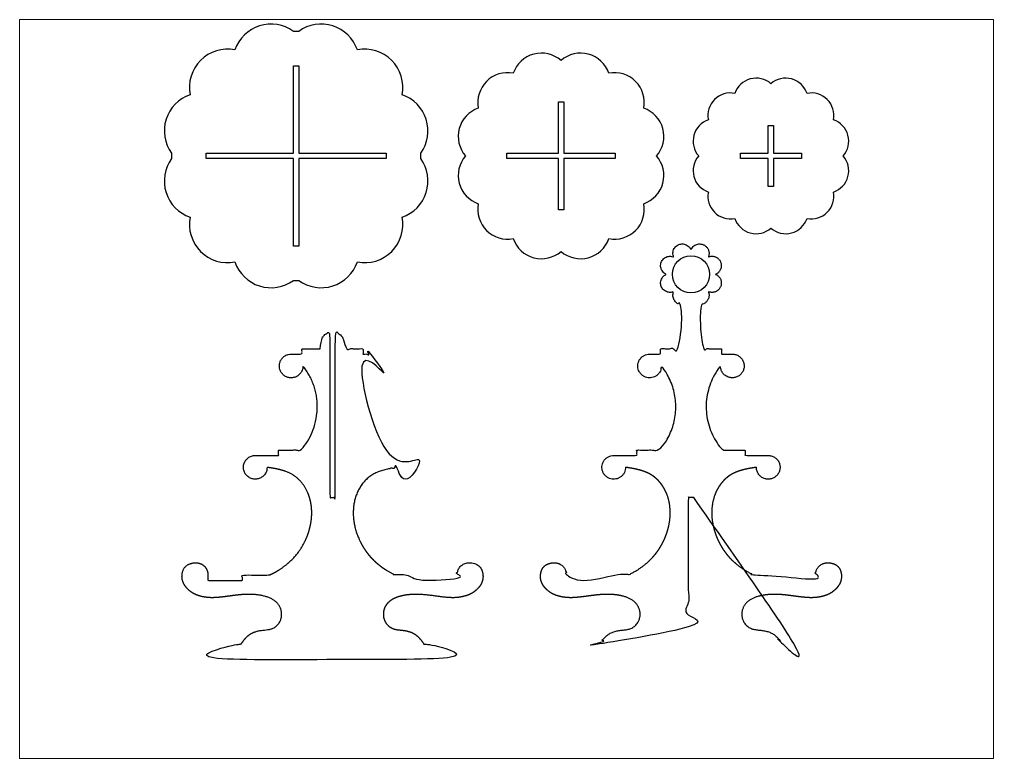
# Paper-space layout 'Layout2' of a CAD drawing. Header units: millimetres. Extents: x 26 to 231, y 20 to 176.
# The model-space entities are those that its viewports show. They can reach past a viewport. Long polylines and large blocks are cut down to what shows.
import ezdxf

# ---------------------------------------------------------------- set-up
doc = ezdxf.new("R2010")
doc.units = ezdxf.units.MM

msp = doc.modelspace()

# ---------------------------------------------------------------- linework, layer by layer
msp.add_line((542.81507645348, 527.7538998172427), (542.81507645348, 527.7538998172427))
for points in [[(272.4569100427683, 1111.141878494345, 0.5033209372606724), (207.4977182145418, 1131.732131894868), (201.4977182145416, 1131.732131894868, 0.5033289882744058), (136.5386011124723, 1111.141878494345, 0.5319479158898944), (86.7890472045659, 1061.392324586437, 0.5033209372535021), (66.19879380403847, 996.4331327582071), (66.19879380403823, 990.4331327582067, 0.5033289882743485), (86.78904720456318, 925.4740156561302, 0.5319479158897222), (136.5386011124741, 875.7244617482346, 0.5033209372536044), (201.497792940699, 855.1342083477035), (207.4977929406994, 855.1342083477035, 0.5033289882744268), (272.4569100427701, 875.7244617482291, 0.5319479158897222), (322.206463950671, 925.4740156561209, 0.5033209372535931), (342.7967173512026, 990.4332074843646), (342.7967173512028, 996.4332074843647, 0.5033289882745497), (322.2064639506738, 1061.392324586428, 0.5319479158898934)], [(498.5670917067038, 1099.449451085293, 0.531947915889848), (445.5589512238967, 1085.245962650643, 0.5319479158898929), (406.7542991757234, 1046.441310602472, 0.5319479158898002), (392.5508107410898, 993.4331701196654, 0.5319479158898958), (406.7542991757234, 940.4250296368477, 0.5319479158898931), (445.5589512238967, 901.6203775886795, 0.531947915889848), (498.5670917067038, 887.4168891540432, 0.531947915889958), (551.5752321895379, 901.6203775886795, 0.5319479158897221), (590.3798842376951, 940.4250296368502, 0.5319479158898001), (604.5833726723396, 993.4331701196708, 0.5319479158898001), (590.3798842376951, 1046.441310602483, 0.5319479158897221), (551.5752321895379, 1085.245962650648, 0.531947915889958)], [(731.553961611863, 1073.624972411444, 0.531947915889848), (691.4580604774276, 1062.881308082674, 0.5319479158898929), (662.1058236717649, 1033.529071277006, 0.5319479158898002), (651.3621593429978, 993.4331701425737, 0.5319479158898958), (662.1058236717649, 953.3372690081356, 0.5319479158898931), (691.4580604774276, 923.9850322024674, 0.531947915889848), (731.553961611863, 913.2413678737087, 0.531947915889958), (771.6498627463037, 923.9850322024674, 0.5319479158897221), (801.002099551972, 953.3372690081412, 0.5319479158898001), (811.745763880739, 993.4331701425792, 0.5319479158898001), (801.002099551961, 1033.529071277011, 0.5319479158897221), (771.6498627463037, 1062.881308082674, 0.531947915889958)]]:
    msp.add_lwpolyline(points, format="xyb", close=True)
at = {"linetype": 'Continuous'}
for points in [[(104.4977555776204, 996.4331701212859), (201.4977555776203, 996.4331701212859), (201.4977555776203, 1093.433170121286), (207.4977555776205, 1093.433170121286), (207.4977555776205, 996.4331701212859), (304.4977555776205, 996.4331701212859), (304.4977555776205, 990.4331701212861), (207.4977555776205, 990.4331701212861), (207.4977555776205, 893.4331701212856), (201.4977555776205, 893.4331701212856), (201.4977555776203, 990.4331701212861), (104.4977555776204, 990.4331701212861)], [(495.5670917067144, 933.4331701196679), (495.5670917067144, 990.4331701196681), (438.5670917067145, 990.4331701196681), (438.5670917067145, 996.4331701196681), (495.5670917067144, 996.4331701196681), (495.5670917067144, 1053.433170119668), (501.5670917067146, 1053.433170119668), (501.5670917067146, 996.4331701196681), (558.5670917067147, 996.4331701196681), (558.5670917067147, 990.4331701196681), (501.5670917067146, 990.4331701196681), (501.5670917067146, 933.4331701196679)], [(734.5539616118709, 1027.305488641363), (734.5539616118709, 996.433170142574), (765.4262801106598, 996.433170142574), (765.4262801106598, 990.4331701425743), (734.5539616118709, 990.4331701425743), (734.5539616118709, 959.5608516437852), (728.5539616118707, 959.5608516437852), (728.5539616118707, 990.4331701425743), (697.6816431130813, 990.4331701425743), (697.6816431130813, 996.433170142574), (728.5539616118707, 996.433170142574), (728.5539616118707, 1027.305488641363)]]:
    msp.add_lwpolyline(points, close=True, dxfattribs=at)
msp.add_circle((642.8150764534782, 862.0213017947776), 20.66437819697785)
for points, weights, knots in [([(645.81507645348, 614.2762526093823), (645.815076453475, 554.2762526093821), (645.81507645347, 494.2762526093821), (645.8150764534649, 434.2762526093822), (689.0236488118272, 434.2762526093823), (732.2322211701892, 434.2762526093823), (775.4407935285514, 434.2762526093823), (769.5117268226848, 446.3117895114679), (757.7673876551484, 452.7985820966121), (744.4228906700027, 451.4084811152957), (741.7108988559609, 455.2155670094145), (736.2869152278772, 462.8297387976521), (723.1444301988864, 467.3194327221551), (708.7807107747212, 467.0957851722042), (698.4999904222298, 477.6878389340628), (699.1766516416023, 493.0843924561965), (709.5844168488838, 502.5981260714623), (723.9656154843348, 506.3929008372012), (738.0007648588287, 507.0476753387127), (751.28473652455, 505.7113825922743), (764.5361735666472, 503.7709259616677), (778.4640767961203, 502.4631360115351), (792.1580240029136, 504.8377345090219), (803.2628654698051, 510.6630381369686), (811.9294916193242, 523.1455147716624), (806.8993810026981, 540.0706677805609), (787.2604349691715, 544.7226930229572), (781.0041059300523, 533.8005571520096), (781.1140386330841, 528.1852028847146), (781.1140386330841, 526.1852028847146), (781.1140386330841, 524.1852028847146), (781.1140386330841, 522.1852028847146), (765.3223509920731, 522.1852672639646), (757.9078019148868, 522.1852672639606), (742.81507645348, 522.1852672639606), (742.81507645348, 524.1852672639643), (742.81507645348, 526.1852672639649), (742.81507645348, 528.1852672639659), (732.81507645348, 528.1852672639598), (722.8150764534801, 528.1852672639598), (712.81507645348, 528.1852672639598), (701.2660283154141, 533.4622148046801), (673.7730844020186, 553.068379619466), (658.4467510246047, 604.8308970975584), (682.5662848312926, 642.4812539154844), (707.012411359909, 646.5052910464192), (715.4073072344207, 647.7537559192434), (715.4073072344149, 640.0457418095933), (720.8576962808299, 634.5953527631787), (728.56571039048, 634.5953527631816), (736.2737245001304, 634.5953527631816), (741.7241135465448, 640.0457418095959), (741.7241135465501, 647.7537559192518), (741.7241135465501, 655.4617700288989), (736.2737245001357, 660.9121590753136), (728.5657133053578, 660.9121590753082), (719.9821676880649, 660.9121590753082), (711.3986220707719, 660.9121590753082), (702.81507645348, 660.9121590753109), (702.81507645348, 662.9121590753109), (702.81507645348, 664.9121590753109), (702.81507645348, 666.9121590753109), (694.4817431201466, 666.9121590753109), (686.1484097868133, 666.9121590753109), (677.81507645348, 666.9121590753109), (653.4218968089589, 694.5778782690021), (652.5190486073044, 731.4506879910567), (675.528991796193, 760.2770950879902), (675.5289917961935, 752.5690809783432), (680.9793808426077, 747.1186919319258), (688.6873949522524, 747.1186919319339), (696.3954090618971, 747.1186919319339), (701.8457981083116, 752.5690809783484), (701.8457981083279, 760.2770950879902), (701.8457981083332, 767.9851091976402), (696.3954090619133, 773.4354982440549), (688.687394952263, 773.4354982440549), (684.6873949522617, 773.4354982440549), (680.6873949522598, 773.4354982440549), (676.6873949522691, 773.4354982440577), (676.6873949522691, 775.4354982440577), (676.6873949522691, 777.4354982440577), (676.6873949522691, 779.4354982440577), (670.0207282856027, 779.4354982440577), (663.354061618936, 779.4354982440577), (656.6873949522694, 779.4354982440577), (653.183610339773, 795.550489713722), (652.2376897510902, 812.0148357656658), (653.8728133370153, 828.4250712160487), (657.1332493629046, 828.8736695200467), (659.8617210276464, 830.714084117895), (661.4989814271617, 833.5690905804886), (663.1362418266767, 836.4240970430824), (663.3467064572194, 839.708512996728), (662.0872369953939, 842.7491412528619), (665.6142871674708, 841.2881892364175), (669.3992782251333, 841.7864927625046), (672.4280248711226, 844.1105318037233), (675.456771517112, 846.4345708449414), (676.9177235335563, 849.961621017018), (676.419420007469, 853.746612074681), (675.9211164813819, 857.531603132344), (673.5970774401635, 860.5603497783333), (670.0700272680867, 862.0213017947776), (673.5970774401634, 863.4822538112223), (675.9211164813818, 866.5110004572115), (676.419420007469, 870.2959915148743), (676.9177235335566, 874.0809825725373), (675.4567715171121, 877.6080327446138), (672.4280248711226, 879.932071785832), (669.3992782251332, 882.2561108270507), (665.6142871674704, 882.754414353138), (662.0872369953939, 881.2934623366936), (663.5481890118384, 884.8205125087703), (663.0498854857511, 888.6055035664328), (660.7258464445327, 891.6342502124221), (658.4018074033143, 894.6629968584115), (654.8747572312377, 896.1239488748558), (651.0897661735748, 895.6256453487686), (647.304775115912, 895.1273418226813), (644.2760284699227, 892.8033027814631), (642.8150764534782, 889.2762526093866), (640.4769713153963, 894.9209377439977), (634.8322861807852, 897.2590428820796), (629.187601046174, 894.9209377439977), (623.5429159115628, 892.5828326059162), (621.2048107734807, 886.9381474713051), (623.5429159115628, 881.2934623366938), (617.8982307769512, 883.6315674747751), (612.2535456423401, 881.2934623366936), (609.9154405042582, 875.648777202082), (607.5773353661766, 870.0040920674709), (609.9154405042582, 864.3594069328598), (615.5601256388696, 862.0213017947776), (609.9154405042582, 859.683196656696), (607.5773353661762, 854.038511522085), (609.9154405042582, 848.3938263874735), (612.2535456423398, 842.7491412528624), (617.8982307769512, 840.4110361147806), (623.5429159115629, 842.7491412528622), (622.283446449737, 839.7085129967278), (622.4939110802798, 836.4240970430818), (624.1311714797956, 833.5690905804877), (625.7684318793113, 830.7140841178942), (628.4969035440536, 828.873669520046), (631.7573395699446, 828.4250712160504), (633.3924631558699, 812.0148357656681), (632.4465425671872, 795.5504897137253), (628.9427579546908, 779.4354982440577), (622.2760912880238, 779.4354982440577), (615.6094246213573, 779.4354982440577), (608.9427579546907, 779.4354982440577), (608.9427579546907, 777.4354982440577), (608.9427579546907, 775.4354982440577), (608.9427579546907, 773.4354982440577), (604.9427579547001, 773.4354982440549), (600.9427579546984, 773.4354982440549), (596.9427579546967, 773.4354982440549), (589.2347438450468, 773.4354982440549), (583.7843547986266, 767.9851091976402), (583.7843547986323, 760.2770950879902), (583.7843547986483, 752.5690809783484), (589.234743845063, 747.1186919319339), (596.9427579547076, 747.1186919319339), (604.6507720643522, 747.1186919319258), (610.1011611107666, 752.5690809783432), (610.101161110767, 760.2770950879902), (633.1111042996557, 731.4506879910567), (632.2082560980011, 694.5778782690021), (607.81507645348, 666.9121590753109), (599.4817431201469, 666.9121590753109), (591.1484097868135, 666.9121590753109), (582.8150764534801, 666.9121590753109), (582.81507645348, 664.9121590753109), (582.81507645348, 662.9121590753109), (582.8150764534809, 660.912159075309), (574.2315308361879, 660.9121590753082), (565.6479852188953, 660.9121590753082), (557.0644396016023, 660.9121590753082), (549.3564284068245, 660.9121590753136), (543.9060393604099, 655.4617700288989), (543.9060393604099, 647.7537559192518), (543.9060393604153, 640.0457418095959), (549.3564284068298, 634.5953527631816), (557.0644425164799, 634.5953527631816), (564.7724566261302, 634.5953527631787), (570.2228456725451, 640.0457418095933), (570.222845672539, 647.7537559192434), (578.6177415470509, 646.5052910464192), (603.0638680756672, 642.4812539154844), (627.1834018823554, 604.8308970975584), (611.8570685049413, 553.068379619466), (584.364124591546, 533.4622148046801), (572.8150764534801, 528.1852672639598), (562.81507645348, 528.1852672639598), (552.81507645348, 528.1852672639598), (542.81507645348, 528.1852672639598), (542.81507645348, 526.1852672639649), (542.81507645348, 524.1852672639643), (542.81507645348, 522.1852672639606), (527.7223509920734, 522.1852672639606), (520.3078019148871, 522.1852672639646), (504.5161142738758, 522.1852028847146), (504.5161142738758, 524.1852028847146), (504.5161142738758, 526.1852028847146), (504.5161142738757, 528.1852028847146), (504.6260469769077, 533.8005571520096), (498.3697179377887, 544.7226930229572), (478.7307719042618, 540.0706677805609), (473.7006612876355, 523.1455147716624), (482.3672874371549, 510.6630381369686), (493.4721289040465, 504.8377345090219), (507.1660761108397, 502.4631360115351), (521.093979340313, 503.7709259616677), (534.3454163824101, 505.7113825922743), (547.6293880481314, 507.0476753387127), (561.6645374226252, 506.3929008372012), (576.045736058076, 502.5981260714623), (586.4535012653577, 493.0843924561965), (587.1301624847302, 477.6878389340628), (576.8494421322388, 467.0957851722042), (562.4857227080736, 467.3194327221551), (549.3432376790829, 462.8297387976521), (543.9192540509993, 455.2155670094145), (541.2072622369573, 451.4084811152957), (527.8627652518117, 452.7985820966121), (516.1184260842751, 446.3117895114679), (510.1893593784086, 434.2762526093823), (553.3979317367707, 434.2762526093823), (596.6065040951328, 434.2762526093823), (639.8150764534947, 434.2762526093823), (639.8150764534896, 494.2762526093821), (639.8150764534847, 554.2762526093821), (639.8150764534798, 614.2762526093823), (641.81507645348, 614.2762526093823), (643.8150764534801, 614.2762526093823), (645.81507645348, 614.2762526093823)], [1, 1, 1, 1, 1, 1, 1, 0.8803646425190756, 0.8803646425190756, 1, 1, 1, 1, 1, 1, 1, 1, 1, 1, 1, 1, 1, 1, 1, 1, 1, 1, 1, 1, 1, 1, 1, 1, 1, 1, 1, 1, 1, 1, 1, 1, 1, 1, 1, 1, 1, 1, 0.8047378541243649, 0.8047378541243649, 0.9999999999999998, 0.8047378541243649, 0.8047378541243649, 0.9999999999999998, 0.8047378541243649, 0.8047378541243649, 0.9999999999999998, 1, 1, 1, 1, 1, 1, 1, 1, 1, 0.8440269556931917, 0.8440269556931917, 1, 0.8047378541243649, 0.8047378541243649, 0.9999999999999998, 0.8047378541243649, 0.8047378541243649, 0.9999999999999998, 0.8047378541243649, 0.8047378541243649, 1, 1, 1, 1, 1, 1, 1, 1, 1, 1, 0.9918315374210527, 0.9918315374210527, 1, 0.931677635834912, 0.931677635834912, 1, 0.931677635834912, 0.931677635834912, 1, 0.910683602522959, 0.910683602522959, 1, 0.910683602522959, 0.910683602522959, 1, 0.910683602522959, 0.910683602522959, 1, 0.910683602522959, 0.910683602522959, 1, 0.910683602522959, 0.910683602522959, 1, 0.910683602522959, 0.910683602522959, 0.9999999999999998, 0.9106836025229585, 0.9106836025229585, 0.9999999999999998, 0.9106836025229585, 0.9106836025229585, 0.9999999999999998, 0.9106836025229585, 0.9106836025229585, 1, 0.804737854124365, 0.804737854124365, 1, 0.8047378541243649, 0.8047378541243649, 1, 0.804737854124365, 0.804737854124365, 1, 0.804737854124365, 0.804737854124365, 1, 0.804737854124365, 0.804737854124365, 1, 0.804737854124365, 0.804737854124365, 0.9999999999999998, 0.9316776358348944, 0.9316776358348944, 1, 0.9316776358348944, 0.9316776358348944, 1, 0.9918315374210535, 0.9918315374210535, 1, 1, 1, 1, 1, 1, 1, 1, 1, 1, 0.8047378541243649, 0.8047378541243649, 0.9999999999999998, 0.8047378541243649, 0.8047378541243649, 0.9999999999999998, 0.8047378541243649, 0.8047378541243649, 1, 0.8440269556931917, 0.8440269556931917, 1, 1, 1, 1, 1, 1, 1, 1, 1, 0.9999999999999998, 0.8047378541243649, 0.8047378541243649, 0.9999999999999998, 0.8047378541243649, 0.8047378541243649, 0.9999999999999998, 0.8047378541243649, 0.8047378541243649, 1, 1, 1, 1, 1, 1, 1, 1, 1, 1, 1, 1, 1, 1, 1, 1, 1, 1, 1, 1, 1, 1, 1, 1, 1, 1, 1, 1, 1, 1, 1, 1, 1, 1, 1, 1, 1, 1, 0.8803646425190756, 0.8803646425190756, 1, 1, 1, 1, 1, 1, 1, 1, 1, 1], [0, 0, 0, 0, 1, 1, 1, 1.488689976325303, 1.488689976325303, 1.488689976325303, 2.705548035859465, 2.705548035859465, 2.705548035859465, 16.30225582104413, 29.89896360622868, 43.49567139141334, 57.09237917659788, 70.68908696178255, 84.2857947469672, 97.88250253215188, 111.4792103173364, 125.0759181025209, 138.6726258877056, 152.2693336728903, 165.8660414580749, 179.4627492432595, 193.0594570284442, 197.5690255778984, 206.6561648136287, 220.2528725988134, 220.2528725988134, 220.2528725988134, 221.2528725988134, 221.2528725988134, 221.2528725988134, 222.2528725988134, 222.2528725988134, 222.2528725988134, 223.2528725988134, 223.2528725988134, 223.2528725988134, 224.2528725988134, 224.2528725988134, 224.2528725988134, 262.961183991038, 322.9529646667105, 361.7389713529365, 386.574936852666, 386.574936852666, 386.574936852666, 388.1457331794609, 388.1457331794609, 388.1457331794609, 389.7165295062557, 389.7165295062557, 389.7165295062557, 391.2873258330508, 391.2873258330508, 391.2873258330508, 392.0026213011585, 392.0026213011585, 392.0026213011585, 393.0026213011585, 393.0026213011585, 393.0026213011585, 394.0026213011585, 394.0026213011585, 394.0026213011585, 395.3988971783033, 395.3988971783033, 395.3988971783033, 396.9696935050984, 396.9696935050984, 396.9696935050984, 398.5404898318932, 398.5404898318932, 398.5404898318932, 400.1112861586879, 400.1112861586879, 400.1112861586879, 401.1112861586878, 401.1112861586878, 401.1112861586878, 402.1112861586878, 402.1112861586878, 402.1112861586878, 403.1112861586879, 403.1112861586879, 403.1112861586879, 403.4246906559658, 403.4246906559658, 403.4246906559658, 404.3380733803866, 404.3380733803866, 404.3380733803866, 405.2514561048075, 405.2514561048075, 405.2514561048075, 406.298653656004, 406.298653656004, 406.298653656004, 407.3458512072006, 407.3458512072006, 407.3458512072006, 408.3930487583972, 408.3930487583972, 408.3930487583972, 409.4402463095938, 409.4402463095938, 409.4402463095938, 410.4874438607904, 410.4874438607904, 410.4874438607904, 411.534641411987, 411.534641411987, 411.534641411987, 412.5818389631835, 412.5818389631835, 412.5818389631835, 413.6290365143802, 413.6290365143802, 413.6290365143802, 414.6762340655768, 414.6762340655768, 414.6762340655768, 416.2470303923717, 416.2470303923717, 416.2470303923717, 417.8178267191666, 417.8178267191666, 417.8178267191666, 419.3886230459614, 419.3886230459614, 419.3886230459614, 420.9594193727563, 420.9594193727563, 420.9594193727563, 422.5302156995511, 422.5302156995511, 422.5302156995511, 424.1010120263462, 424.1010120263462, 424.1010120263462, 425.014394750767, 425.014394750767, 425.014394750767, 425.9277774751881, 425.9277774751881, 425.9277774751881, 426.241181972466, 426.241181972466, 426.241181972466, 427.2411819724661, 427.2411819724661, 427.2411819724661, 428.2411819724662, 428.2411819724662, 428.2411819724662, 429.2411819724661, 429.2411819724661, 429.2411819724661, 430.8119782992609, 430.8119782992609, 430.8119782992609, 432.3827746260556, 432.3827746260556, 432.3827746260556, 433.9535709528506, 433.9535709528506, 433.9535709528506, 435.3498468299953, 435.3498468299953, 435.3498468299953, 436.3498468299953, 436.3498468299953, 436.3498468299953, 437.3498468299953, 437.3498468299953, 437.3498468299953, 438.0651422981031, 438.0651422981031, 438.0651422981031, 439.6359386248983, 439.6359386248983, 439.6359386248983, 441.2067349516931, 441.2067349516931, 441.2067349516931, 442.7775312784878, 442.7775312784878, 442.7775312784878, 467.6134967782173, 506.3995034644435, 566.3912841401159, 605.0995955323403, 605.0995955323403, 605.0995955323403, 606.0995955323406, 606.0995955323406, 606.0995955323406, 607.0995955323406, 607.0995955323406, 607.0995955323406, 608.0995955323403, 608.0995955323403, 608.0995955323403, 609.0995955323403, 609.0995955323403, 609.0995955323403, 622.6963033175251, 631.7834425532558, 636.2930111027098, 649.8897188878943, 663.4864266730788, 677.0831344582635, 690.6798422434482, 704.2765500286328, 717.8732578138176, 731.4699655990022, 745.0666733841867, 758.6633811693712, 772.2600889545558, 785.8567967397405, 799.453504524925, 813.0502123101097, 826.6469200952945, 826.6469200952945, 826.6469200952945, 827.8637781548287, 827.8637781548287, 827.8637781548287, 828.352468131154, 828.352468131154, 828.352468131154, 829.352468131154, 829.352468131154, 829.352468131154, 830.3524681311538, 830.3524681311538, 830.3524681311538, 830.3524681311538]), ([(231.0053333974913, 779.4354982440577), (224.3386667308245, 779.4354982440577), (217.6720000641578, 779.4354982440577), (211.0053333974912, 779.4354982440577), (211.0053333974913, 777.4354982440577), (211.0053333974913, 775.4354982440577), (211.0053333974913, 773.4354982440577), (207.0053333975005, 773.4354982440549), (203.0053333974988, 773.4354982440549), (199.0053333974971, 773.4354982440549), (191.2973192878471, 773.4354982440549), (185.846930241427, 767.9851091976402), (185.8469302414325, 760.2770950879902), (185.8469302414488, 752.5690809783484), (191.2973192878634, 747.1186919319339), (199.005333397508, 747.1186919319339), (206.7133475071527, 747.1186919319258), (212.163736553567, 752.5690809783432), (212.1637365535673, 760.2770950879902), (235.1736797424561, 731.4506879910567), (234.2708315408015, 694.5778782690021), (209.8776518962804, 666.9121590753109), (201.5443185629473, 666.9121590753109), (193.2109852296139, 666.9121590753109), (184.8776518962805, 666.9121590753109), (184.8776518962804, 664.9121590753109), (184.8776518962804, 662.9121590753109), (184.8776518962813, 660.912159075309), (176.2941062789884, 660.9121590753082), (167.7105606616956, 660.9121590753082), (159.1270150444027, 660.9121590753082), (151.4190038496249, 660.9121590753136), (145.9686148032103, 655.4617700288989), (145.9686148032103, 647.7537559192518), (145.9686148032158, 640.0457418095959), (151.4190038496302, 634.5953527631816), (159.1270179592804, 634.5953527631816), (166.8350320689304, 634.5953527631787), (172.2854211153454, 640.0457418095933), (172.2854211153395, 647.7537559192434), (180.6803169898513, 646.5052910464192), (205.1264435184678, 642.4812539154844), (229.2459773251557, 604.8308970975584), (213.9196439477418, 553.068379619466), (186.4267000343463, 533.4622148046801), (174.8776518962804, 528.1852672639598), (164.8776518962804, 528.1852672639598), (154.8776518962804, 528.1852672639598), (144.8776518962804, 528.1852672639598), (144.8776518962804, 526.1852672639649), (144.8776518962804, 524.1852672639643), (144.8776518962804, 522.1852672639606), (129.7849264348738, 522.1852672639606), (122.3703773576875, 522.1852672639646), (106.5786897166763, 522.1852028847146), (106.5786897166763, 524.1852028847146), (106.5786897166763, 526.1852028847146), (106.5786897166762, 528.1852028847146), (106.688622419708, 533.8005571520096), (100.432293380589, 544.7226930229572), (80.79334734706231, 540.0706677805609), (75.76323673043612, 523.1455147716624), (84.42986287995541, 510.6630381369686), (95.53470434684692, 504.8377345090219), (109.2286515536401, 502.4631360115351), (123.1565547831134, 503.7709259616677), (136.4079918252105, 505.7113825922743), (149.6919634909318, 507.0476753387127), (163.7271128654257, 506.3929008372012), (178.1083115008765, 502.5981260714623), (188.5160767081582, 493.0843924561965), (189.1927379275306, 477.6878389340628), (178.9120175750391, 467.0957851722042), (164.5482981508741, 467.3194327221551), (151.4058131218833, 462.8297387976521), (145.9818294937996, 455.2155670094145), (143.2698376797577, 451.4084811152957), (129.925340694612, 452.7985820966121), (118.1810015270755, 446.3117895114679), (112.251934821209, 434.2762526093823), (200.6690795379233, 434.2762526093823), (289.0862242546375, 434.2762526093823), (377.5033689713518, 434.2762526093823), (371.5743022654852, 446.3117895114679), (359.8299630979489, 452.7985820966121), (346.4854661128031, 451.4084811152957), (343.7734742987613, 455.2155670094145), (338.3494906706776, 462.8297387976521), (325.2070056416868, 467.3194327221551), (310.8432862175217, 467.0957851722042), (300.5625658650302, 477.6878389340628), (301.2392270844026, 493.0843924561965), (311.6469922916843, 502.5981260714623), (326.0281909271351, 506.3929008372012), (340.0633403016291, 507.0476753387127), (353.3473119673504, 505.7113825922743), (366.5987490094475, 503.7709259616677), (380.5266522389207, 502.4631360115351), (394.220599445714, 504.8377345090219), (405.3254409126053, 510.6630381369686), (413.9920670621247, 523.1455147716624), (408.9619564454984, 540.0706677805609), (389.3230104119719, 544.7226930229572), (383.0666813728528, 533.8005571520096), (383.1766140758846, 528.1852028847146), (383.1766140758846, 526.1852028847146), (383.1766140758846, 524.1852028847146), (383.1766140758846, 522.1852028847146), (367.3849264348734, 522.1852672639646), (359.9703773576871, 522.1852672639606), (344.8776518962804, 522.1852672639606), (344.8776518962804, 524.1852672639643), (344.8776518962804, 526.1852672639649), (344.8776518962804, 528.1852672639659), (334.8776518962804, 528.1852672639598), (324.8776518962805, 528.1852672639598), (314.8776518962804, 528.1852672639598), (303.3286037582145, 533.4622148046801), (275.835659844819, 553.068379619466), (260.5093264674051, 604.8308970975584), (284.6288602740931, 642.4812539154844), (309.0749868027095, 646.5052910464192), (317.4698826772211, 647.7537559192434), (317.4698826772154, 640.0457418095933), (322.9202717236304, 634.5953527631787), (330.6282858332803, 634.5953527631816), (338.3362999429306, 634.5953527631816), (343.7866889893452, 640.0457418095959), (343.7866889893505, 647.7537559192518), (343.7866889893505, 655.4617700288989), (338.3362999429359, 660.9121590753136), (330.6282887481582, 660.9121590753082), (322.0447431308653, 660.9121590753082), (313.4611975135724, 660.9121590753082), (304.8776518962804, 660.9121590753109), (304.8776518962804, 662.9121590753109), (304.8776518962804, 664.9121590753109), (304.8776518962804, 666.9121590753109), (296.5443185629469, 666.9121590753109), (288.2109852296136, 666.9121590753109), (279.8776518962804, 666.9121590753109), (255.4844722517592, 694.5778782690021), (254.5816240501048, 731.4506879910567), (277.5915672389936, 760.2770950879902), (277.5915672389939, 752.5690809783432), (283.0419562854082, 747.1186919319258), (290.7499703950527, 747.1186919319339), (298.4579845046975, 747.1186919319339), (303.9083735511121, 752.5690809783484), (303.9083735511283, 760.2770950879902), (303.9083735511339, 767.9851091976402), (298.4579845047138, 773.4354982440549), (290.7499703950636, 773.4354982440549), (286.749970395062, 773.4354982440549), (282.7499703950604, 773.4354982440549), (278.7499703950696, 773.4354982440577), (278.7499703950696, 775.4354982440577), (278.7499703950696, 777.4354982440577), (278.7499703950696, 779.4354982440577), (272.083303728403, 779.4354982440577), (265.4166370617364, 779.4354982440577), (258.7499703950698, 779.4354982440577), (257.9717142885642, 783.0149393069647), (257.3184284500478, 786.6219341293088), (256.7914500802693, 790.2521646770846), (255.1935175495531, 794.1071020877347), (252.0148142615298, 796.8681720504211), (247.8776518962805, 797.8569231833804), (247.8776518962804, 736.6633663253812), (247.8776518962804, 675.4698094673817), (247.8776518962804, 614.2762526093823), (245.8776518962804, 614.2762526093823), (243.8776518962804, 614.2762526093823), (241.8776518962804, 614.2762526093823), (241.8776518962804, 675.4697387442075), (241.8776518962804, 736.6632248790327), (241.8776518962804, 797.8567110138579), (237.7397241490485, 796.8670132415383), (234.560308064111, 794.1035360503583), (232.9638537122912, 790.2521646770821), (232.4368753425129, 786.6219341293076), (231.7835895039966, 783.0149393069643), (231.0053333974913, 779.4354982440577)], [1, 1, 1, 1, 1, 1, 1, 1, 1, 1, 0.8047378541243649, 0.8047378541243649, 0.9999999999999998, 0.8047378541243649, 0.8047378541243649, 0.9999999999999998, 0.8047378541243649, 0.8047378541243649, 1, 0.8440269556931917, 0.8440269556931917, 1, 1, 1, 1, 1, 1, 1, 1, 1, 0.9999999999999998, 0.8047378541243649, 0.8047378541243649, 0.9999999999999998, 0.8047378541243649, 0.8047378541243649, 0.9999999999999998, 0.8047378541243649, 0.8047378541243649, 1, 1, 1, 1, 1, 1, 1, 1, 1, 1, 1, 1, 1, 1, 1, 1, 1, 1, 1, 1, 1, 1, 1, 1, 1, 1, 1, 1, 1, 1, 1, 1, 1, 1, 1, 1, 1, 1, 0.8803646425190756, 0.8803646425190756, 1, 1, 1, 1, 0.8803646425190756, 0.8803646425190756, 1, 1, 1, 1, 1, 1, 1, 1, 1, 1, 1, 1, 1, 1, 1, 1, 1, 1, 1, 1, 1, 1, 1, 1, 1, 1, 1, 1, 1, 1, 1, 1, 1, 1, 1, 1, 1, 1, 0.8047378541243649, 0.8047378541243649, 0.9999999999999998, 0.8047378541243649, 0.8047378541243649, 0.9999999999999998, 0.8047378541243649, 0.8047378541243649, 0.9999999999999998, 1, 1, 1, 1, 1, 1, 1, 1, 1, 0.8440269556931917, 0.8440269556931917, 1, 0.8047378541243649, 0.8047378541243649, 0.9999999999999998, 0.8047378541243649, 0.8047378541243649, 0.9999999999999998, 0.8047378541243649, 0.8047378541243649, 1, 1, 1, 1, 1, 1, 1, 1, 1, 1, 0.9981740292665388, 0.9967562343785603, 0.9957466153360648, 0.9098442974944374, 0.8922348219122785, 0.9450553906179536, 1, 1, 1, 1, 1, 1, 1, 1, 1, 0.8924124810985368, 0.9107135842854134, 1, 0.9967562343785616, 0.9981740292665396, 1], [0, 0, 0, 0, 1, 1, 1, 2, 2, 2, 3, 3, 3, 4.570796326794749, 4.570796326794749, 4.570796326794749, 6.141592653589468, 6.141592653589468, 6.141592653589468, 7.71238898038453, 7.71238898038453, 7.71238898038453, 9.10866485752939, 9.10866485752939, 9.10866485752939, 10.10866485752939, 10.10866485752939, 10.10866485752939, 11.10866485752939, 11.10866485752939, 11.10866485752939, 11.82396032563707, 11.82396032563707, 11.82396032563707, 13.39475665243213, 13.39475665243213, 13.39475665243213, 14.96555297922697, 14.96555297922697, 14.96555297922697, 16.5363493060218, 16.5363493060218, 16.5363493060218, 41.37231480575133, 80.15832149197735, 140.1501021676498, 178.8584135598744, 178.8584135598744, 178.8584135598744, 179.8584135598744, 179.8584135598744, 179.8584135598744, 180.8584135598744, 180.8584135598744, 180.8584135598744, 181.8584135598744, 181.8584135598744, 181.8584135598744, 182.8584135598744, 182.8584135598744, 182.8584135598744, 196.4551213450589, 205.5422605807895, 210.0518291302436, 223.6485369154283, 237.2452447006129, 250.8419524857975, 264.4386602709821, 278.0353680561667, 291.6320758413514, 305.228783626536, 318.8254914117206, 332.4221991969052, 346.0189069820899, 359.6156147672744, 373.2123225524591, 386.8090303376438, 400.4057381228283, 400.4057381228283, 400.4057381228283, 401.6225961823623, 401.6225961823623, 401.6225961823623, 402.6225961823625, 402.6225961823625, 402.6225961823625, 403.8394542418966, 403.8394542418966, 403.8394542418966, 417.4361620270813, 431.0328698122656, 444.6295775974504, 458.2262853826351, 471.8229931678196, 485.4197009530044, 499.0164087381891, 512.6131165233736, 526.2098243085582, 539.8065320937428, 553.4032398789275, 566.9999476641121, 580.5966554492965, 594.1933632344812, 598.7029317839356, 607.7900710196659, 621.3867788048506, 621.3867788048506, 621.3867788048506, 622.3867788048505, 622.3867788048505, 622.3867788048505, 623.3867788048505, 623.3867788048505, 623.3867788048505, 624.3867788048505, 624.3867788048505, 624.3867788048505, 625.3867788048506, 625.3867788048506, 625.3867788048506, 664.0950901970748, 724.0868708727475, 762.8728775589736, 787.7088430587033, 787.7088430587033, 787.7088430587033, 789.279639385498, 789.279639385498, 789.279639385498, 790.8504357122929, 790.8504357122929, 790.8504357122929, 792.4212320390878, 792.4212320390878, 792.4212320390878, 793.1365275071956, 793.1365275071956, 793.1365275071956, 794.1365275071956, 794.1365275071956, 794.1365275071956, 795.1365275071956, 795.1365275071956, 795.1365275071956, 796.5328033843404, 796.5328033843404, 796.5328033843404, 798.1035997111355, 798.1035997111355, 798.1035997111355, 799.6743960379303, 799.6743960379303, 799.6743960379303, 801.2451923647251, 801.2451923647251, 801.2451923647251, 802.2451923647251, 802.2451923647251, 802.2451923647251, 803.2451923647252, 803.2451923647252, 803.2451923647252, 804.245192364725, 804.245192364725, 804.245192364725, 804.3152505224547, 804.3152505224547, 804.3152505224547, 805.2516396015967, 805.2516396015967, 805.2516396015967, 806.2516396015967, 806.2516396015967, 806.2516396015967, 807.2516396015966, 807.2516396015966, 807.2516396015966, 808.2516396015966, 808.2516396015966, 808.2516396015966, 809.1880562880382, 809.1880562880382, 809.1880562880382, 809.2581144457678, 809.2581144457678, 809.2581144457678, 809.2581144457678])]:
    msp.add_rational_spline(points, weights, degree=3, knots=knots)

psp = doc.layouts.new('Layout2')

# ---------------------------------------------------------------- viewports
at = {"layer": '0', "color": 3, "view_target_point": (438.0460720062256, 734.7028241916142)}
psp.add_viewport(center=(128.5, 97.5), size=(205.6, 156), view_center_point=(-0.0188719242815978, -0.0011740401090492), view_height=820.4087475023882, dxfattribs=at)

doc.saveas('drawing.dxf')
